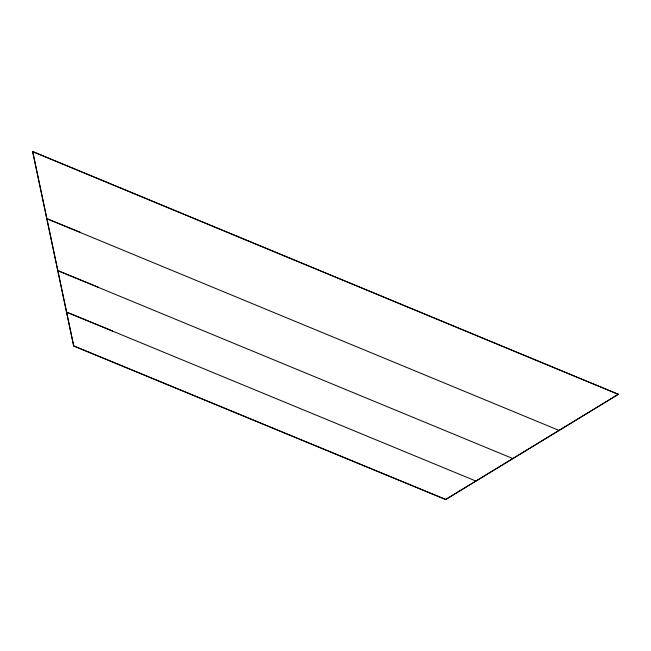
<?xml version="1.0" encoding="UTF-8"?>
<svg xmlns="http://www.w3.org/2000/svg" width="651" height="651" viewBox="0 0 651 651"><rect width="100%" height="100%" fill="white"/><g stroke="black" fill="none" stroke-linecap="round" stroke-linejoin="round"><path stroke-width="0.98" d="M618.401 394.343L32.64 151.471L73.718 346.015L445.626 499.529L618.401 394.343L32.55 151.634M558.973 430.392L46.742 218.63L80.643 232.48M512.776 458.532L57.744 270.604L98.236 287.181M475.848 481.024L66.54 312.114L112.59 330.985M445.626 499.529L618.45 394.164M73.718 346.015L32.64 151.471M73.775 345.909L445.666 499.407"/></g></svg>
